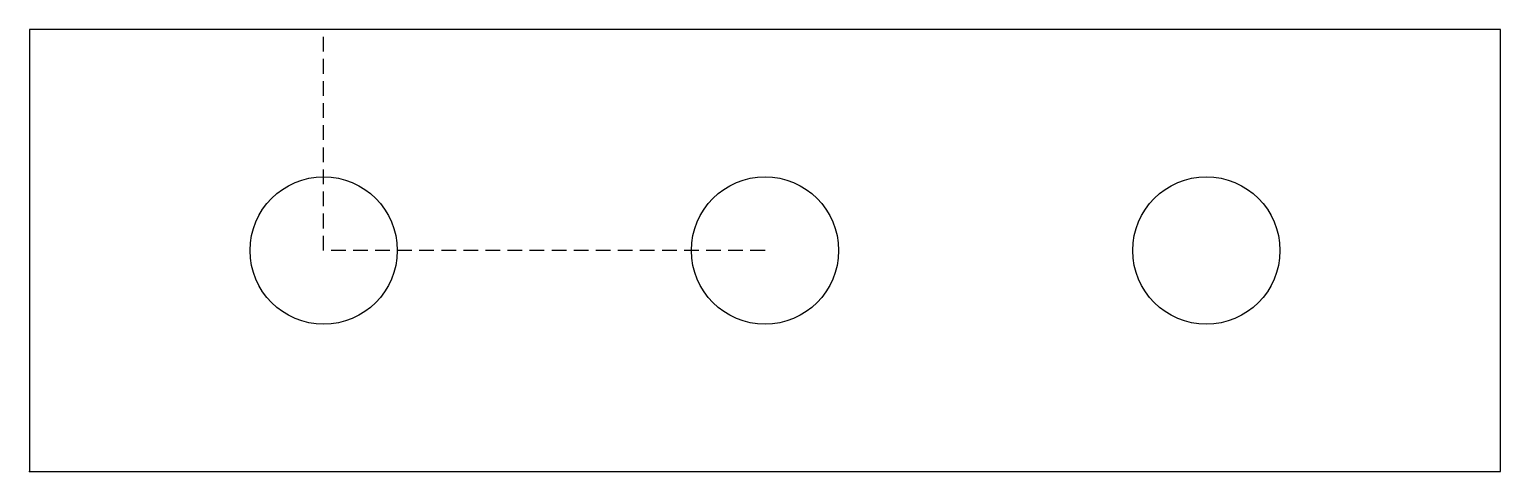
# Model space of a CAD drawing. Header units: millimetres. Extents: x 0 to 50, y 0 to 15.
import ezdxf

# ---------------------------------------------------------------- set-up
doc = ezdxf.new("R2010")
doc.units = ezdxf.units.MM
doc.linetypes.add('DASHED', pattern=[0.75, 0.5, -0.25])
doc.layers.get('0').update_dxf_attribs({"linetype": 'CONTINUOUS'})

msp = doc.modelspace()

# ---------------------------------------------------------------- linework, layer by layer
at = {"linetype": 'DASHED'}
for p, q in [((10, 7.5), (10, 15)), ((25, 7.5), (10, 7.5)), ((0, 0), (25, 0))]:
    msp.add_line(p, q, dxfattribs=at)
msp.add_lwpolyline([(0, 0), (50, 0), (50, 15), (0, 15)], close=True)
for centre in [(10, 7.5), (25, 7.5), (40, 7.5)]:
    msp.add_circle(centre, 2.5)
msp.add_point((0, 0))

doc.saveas('drawing.dxf')
